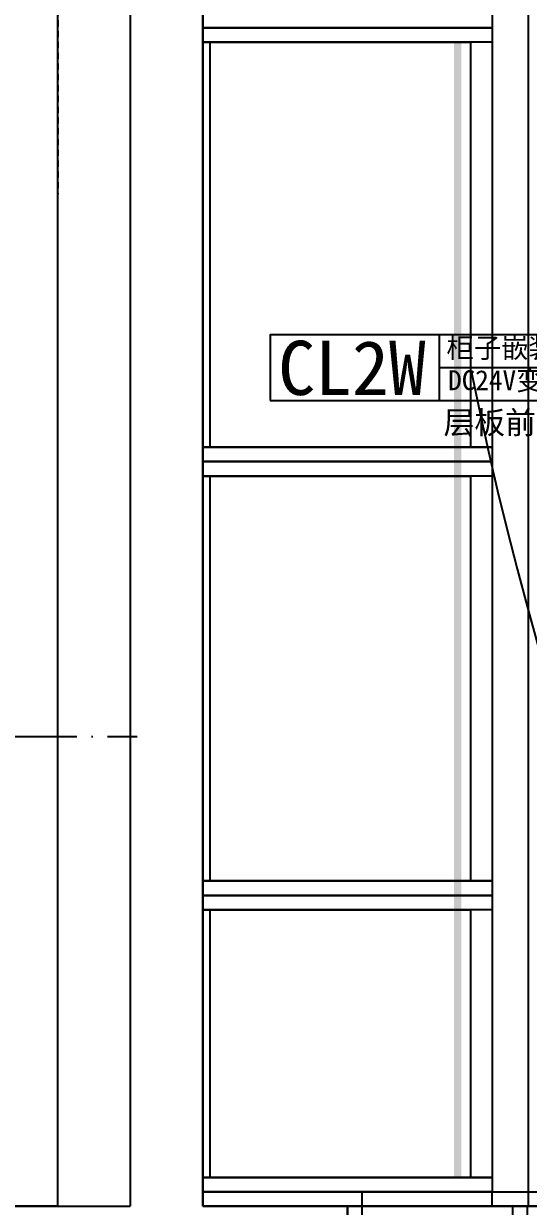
# Model space of a CAD drawing. Extents: x 11992 to 29481, y -6727 to 6811.
# Drawn here: x 15852 to 16550, y -3969 to -2334 of the extents above; entities that cross this region are included whole.
import ezdxf

# ---------------------------------------------------------------- set-up
doc = ezdxf.new("R2010")
doc.units = 0
doc.header["$MEASUREMENT"] = 0
doc.linetypes.add('DASHED', pattern=[19.05, 12.7, -6.35])
doc.linetypes.add('DOTE', pattern=[2.42, 2, -0.2, 0.02, -0.2])
doc.layers.get('0').update_dxf_attribs({"color": 8, "linetype": 'CONTINUOUS'})
for name, color, linetype in [('DQ-BEAM-DASH', 8, 'DASHED'), ('FF-FINISH【完成面】', 8, 'CONTINUOUS'), ('RC-FIN', 8, 'CONTINUOUS'), ('zoylight 3编号', 7, 'CONTINUOUS'), ('zoylight 4标注', 9, 'CONTINUOUS'), ('zoylight 5回路', 4, 'CONTINUOUS')]:
    doc.layers.add(name, color=color, linetype=linetype)
doc.layers.add('zoylight 1灯带', color=1, linetype='CONTINUOUS', lineweight=30)
doc.styles.get("Standard").update_dxf_attribs({"font": 'arial.ttf'})
doc.styles.add('TFB MS 3mm at 1 to 25', font='arial.ttf', dxfattribs={"height": 75})
doc.styles.add('XZC', font='SIMPLEX.SHX', dxfattribs={"width": 0.7, "bigfont": 'hztxt.shx'})
doc.linetypes.add('LED_LINE', pattern='A,12.7,-5.08,["LED",XZC,S=2.54,R=0,X=-2.54,Y=-1.27],-6.35', length=24.13)

# ---------------------------------------------------------------- blocks, each defined once
blk = doc.blocks.new('MB-B')
at = {"layer": 'DQ-BEAM-DASH', "ltscale": 0.01}
for p, q in [((-14200, 4800), (-14200, 1800)), ((-14000, 4800), (-14000, 1800))]:
    blk.add_line(p, q, dxfattribs=at)
blk = doc.blocks.new('dfddd')
for p, q in [((0, 90.5), (0, 0)), ((0, 45.2), (380.2, 45.2))]:
    blk.add_line(p, q)
blk.add_lwpolyline([(-233.3, 0), (380.2, 0), (380.2, 90.5), (-233.3, 90.5)], close=True)

msp = doc.modelspace()

# ---------------------------------------------------------------- linework, layer by layer
for p, q in [((15999.6, -769.4, -2440.4), (15999.6, -3969.4, -2440.4)), ((16099.6, -769.4, -40.4), (16099.6, -3969.4, -40.4)), ((16099.6, -769.4, 379.6), (16099.6, -3969.4, 379.6)), ((16099.6, -769.4, -2440.4), (16099.6, -3969.4, -2440.4)), ((16549.6, -769.4, -40.4), (16549.6, -3969.4, -40.4)), ((16549.6, -769.4, 379.6), (16549.6, -3969.4, 379.6)), ((15899.6, -3969.4, 559.6), (15899.6, -2319.4, 559.6)), ((15899.6, -3969.4, 379.6), (15899.6, -2319.4, 379.6)), ((15899.6, -3969.4, 559.6), (15899.6, -2319.4, 559.6)), ((15899.6, -3969.4, -2440.4), (15899.6, -2319.4, -2440.4)), ((15899.6, -3969.4, -2440.4), (15899.6, -2319.4, -2440.4)), ((15899.6, -3969.4, -2640.4), (15899.6, -2319.4, -2640.4)), ((16099.6, -2319.4, -2440.4), (16099.6, -2339.4, -2440.4)), ((16099.6, -2319.4, -40.4), (16099.6, -2339.4, -40.4)), ((16099.6, -3969.4, 559.6), (16099.6, -2319.4, 559.6)), ((16099.6, -3969.4, 379.6), (16099.6, -2319.4, 379.6)), ((16099.6, -2319.4, 559.6), (16099.6, -3969.4, 559.6)), ((16099.6, -2319.4, -2440.4), (16099.6, -3969.4, -2440.4)), ((16099.6, -2319.4, -2440.4), (16099.6, -3969.4, -2440.4)), ((16099.6, -2319.4, -2640.4), (16099.6, -3969.4, -2640.4)), ((16499.6, -2319.4, -40.4), (16499.6, -2339.4, -40.4)), ((16499.6, -2319.4, -2440.4), (16499.6, -2339.4, -2440.4)), ((16499.6, -2339.4, -2440.4), (16099.6, -2339.4, -2440.4)), ((16499.6, -2339.4, -40.4), (16099.6, -2339.4, -40.4)), ((16099.6, -2339.4, -2440.4), (16099.6, -2339.4, -40.4)), ((16099.6, -2339.4, -2440.4), (16499.6, -2339.4, -2440.4)), ((16099.6, -2339.4, -1240.4), (16499.6, -2339.4, -1240.4)), ((16099.6, -2339.4, -2440.4), (16099.6, -2339.4, -1240.4)), ((16099.6, -2339.4, -2440.4), (16099.6, -2359.4, -2440.4)), ((16099.6, -2339.4, -1240.4), (16099.6, -2359.4, -1240.4)), ((16099.6, -2339.4, -1240.4), (16499.6, -2339.4, -1240.4)), ((16099.6, -2339.4, -40.4), (16499.6, -2339.4, -40.4)), ((16099.6, -2339.4, -1240.4), (16099.6, -2339.4, -40.4)), ((16099.6, -2339.4, -1240.4), (16099.6, -2359.4, -1240.4)), ((16099.6, -2339.4, -40.4), (16099.6, -2359.4, -40.4)), ((16499.6, -2339.4, -2440.4), (16499.6, -2339.4, -40.4)), ((16499.6, -2339.4, -2440.4), (16499.6, -2339.4, -1240.4)), ((16499.6, -2339.4, -1240.4), (16499.6, -2359.4, -1240.4)), ((16499.6, -2339.4, -2440.4), (16499.6, -2359.4, -2440.4)), ((16499.6, -2339.4, -1240.4), (16499.6, -2339.4, -40.4)), ((16499.6, -2339.4, -40.4), (16499.6, -2359.4, -40.4)), ((16499.6, -2339.4, -1240.4), (16499.6, -2359.4, -1240.4)), ((16499.6, -2359.4, -2440.4), (16099.6, -2359.4, -2440.4)), ((16499.6, -2359.4, -1240.4), (16099.6, -2359.4, -1240.4)), ((16099.6, -2359.4, -2440.4), (16099.6, -2359.4, -1240.4)), ((16499.6, -2359.4, -1240.4), (16099.6, -2359.4, -1240.4)), ((16099.6, -2359.4, -1240.4), (16099.6, -2919.4, -1240.4)), ((16499.6, -2359.4, -1260.4), (16099.6, -2359.4, -1260.4)), ((16099.6, -2359.4, -1260.4), (16099.6, -2919.4, -1260.4)), ((16099.6, -2359.4, -1240.4), (16099.6, -2359.4, -1260.4)), ((16499.6, -2359.4, -2440.4), (16099.6, -2359.4, -2440.4)), ((16099.6, -2359.4, -2440.4), (16099.6, -2919.4, -2440.4)), ((16499.6, -2359.4, -2420.4), (16099.6, -2359.4, -2420.4)), ((16099.6, -2359.4, -2420.4), (16099.6, -2919.4, -2420.4)), ((16099.6, -2359.4, -2440.4), (16099.6, -2359.4, -2420.4)), ((16099.6, -2359.4, -1260.4), (16099.6, -2919.4, -1260.4)), ((16099.6, -2359.4, -2420.4), (16099.6, -2919.4, -2420.4)), ((16099.6, -2359.4, -1260.4), (16099.6, -2359.4, -2420.4)), ((16099.6, -2359.4, -1260.4), (16109.6, -2359.4, -1260.4)), ((16099.6, -2359.4, -2420.4), (16109.6, -2359.4, -2420.4)), ((16499.6, -2359.4, -1240.4), (16099.6, -2359.4, -1240.4)), ((16499.6, -2359.4, -40.4), (16099.6, -2359.4, -40.4)), ((16099.6, -2359.4, -1240.4), (16099.6, -2359.4, -40.4)), ((16499.6, -2359.4, -40.4), (16099.6, -2359.4, -40.4)), ((16099.6, -2359.4, -40.4), (16099.6, -2919.4, -40.4)), ((16499.6, -2359.4, -60.4), (16099.6, -2359.4, -60.4)), ((16099.6, -2359.4, -60.4), (16099.6, -2919.4, -60.4)), ((16099.6, -2359.4, -40.4), (16099.6, -2359.4, -60.4)), ((16499.6, -2359.4, -1240.4), (16099.6, -2359.4, -1240.4)), ((16099.6, -2359.4, -1240.4), (16099.6, -2919.4, -1240.4)), ((16499.6, -2359.4, -1220.4), (16099.6, -2359.4, -1220.4)), ((16099.6, -2359.4, -1220.4), (16099.6, -2919.4, -1220.4)), ((16099.6, -2359.4, -1240.4), (16099.6, -2359.4, -1220.4)), ((16099.6, -2359.4, -60.4), (16099.6, -2919.4, -60.4)), ((16099.6, -2359.4, -1220.4), (16099.6, -2919.4, -1220.4)), ((16099.6, -2359.4, -60.4), (16099.6, -2359.4, -1220.4)), ((16099.6, -2359.4, -60.4), (16109.6, -2359.4, -60.4)), ((16099.6, -2359.4, -1220.4), (16109.6, -2359.4, -1220.4)), ((16109.6, -2359.4, -1260.4), (16109.6, -2919.4, -1260.4)), ((16109.6, -2359.4, -2420.4), (16109.6, -2919.4, -2420.4)), ((16109.6, -2359.4, -1260.4), (16109.6, -2359.4, -2420.4)), ((16109.6, -2359.4, -60.4), (16109.6, -2919.4, -60.4)), ((16109.6, -2359.4, -1220.4), (16109.6, -2919.4, -1220.4)), ((16109.6, -2359.4, -60.4), (16109.6, -2359.4, -1220.4)), ((16469.6, -2359.4, -820.4), (16109.6, -2359.4, -820.4)), ((16109.6, -2359.4, -820.4), (16109.6, -2919.4, -820.4)), ((16469.6, -2359.4, -420.4), (16109.6, -2359.4, -420.4)), ((16109.6, -2359.4, -420.4), (16109.6, -2919.4, -420.4)), ((16469.6, -2359.4, -2020.4), (16109.6, -2359.4, -2020.4)), ((16109.6, -2359.4, -2020.4), (16109.6, -2919.4, -2020.4)), ((16469.6, -2359.4, -1620.4), (16109.6, -2359.4, -1620.4)), ((16109.6, -2359.4, -1620.4), (16109.6, -2919.4, -1620.4)), ((16469.6, -2359.4, -826.4), (16109.6, -2359.4, -826.4)), ((16109.6, -2359.4, -826.4), (16109.6, -2919.4, -826.4)), ((16109.6, -2359.4, -426.4), (16469.6, -2359.4, -426.4)), ((16109.6, -2359.4, -426.4), (16109.6, -2919.4, -426.4)), ((16469.6, -2359.4, -2026.4), (16109.6, -2359.4, -2026.4)), ((16109.6, -2359.4, -2026.4), (16109.6, -2919.4, -2026.4)), ((16109.6, -2359.4, -1626.4), (16469.6, -2359.4, -1626.4)), ((16109.6, -2359.4, -1626.4), (16109.6, -2919.4, -1626.4)), ((16109.6, -2359.4, -420.4), (16109.6, -2359.4, -426.4)), ((16109.6, -2359.4, -1620.4), (16109.6, -2359.4, -1626.4)), ((16109.6, -2359.4, -820.4), (16109.6, -2359.4, -826.4)), ((16109.6, -2359.4, -2020.4), (16109.6, -2359.4, -2026.4)), ((16469.6, -2359.4, -820.4), (16469.6, -2919.4, -820.4)), ((16469.6, -2359.4, -420.4), (16469.6, -2919.4, -420.4)), ((16469.6, -2359.4, -2020.4), (16469.6, -2919.4, -2020.4)), ((16469.6, -2359.4, -1620.4), (16469.6, -2919.4, -1620.4)), ((16469.6, -2359.4, -826.4), (16469.6, -2919.4, -826.4)), ((16469.6, -2359.4, -426.4), (16469.6, -2919.4, -426.4)), ((16469.6, -2359.4, -2026.4), (16469.6, -2919.4, -2026.4)), ((16469.6, -2359.4, -1626.4), (16469.6, -2919.4, -1626.4)), ((16469.6, -2359.4, -420.4), (16469.6, -2359.4, -426.4)), ((16469.6, -2359.4, -1620.4), (16469.6, -2359.4, -1626.4)), ((16469.6, -2359.4, -820.4), (16469.6, -2359.4, -826.4)), ((16469.6, -2359.4, -2020.4), (16469.6, -2359.4, -2026.4)), ((16499.6, -2359.4, -2440.4), (16499.6, -2359.4, -1240.4)), ((16499.6, -2359.4, -1240.4), (16499.6, -2919.4, -1240.4)), ((16499.6, -2359.4, -1260.4), (16499.6, -2919.4, -1260.4)), ((16499.6, -2359.4, -1240.4), (16499.6, -2359.4, -1260.4)), ((16499.6, -2359.4, -2440.4), (16499.6, -2919.4, -2440.4)), ((16499.6, -2359.4, -2420.4), (16499.6, -2919.4, -2420.4)), ((16499.6, -2359.4, -2440.4), (16499.6, -2359.4, -2420.4)), ((16499.6, -2359.4, -1240.4), (16499.6, -2359.4, -40.4)), ((16499.6, -2359.4, -40.4), (16499.6, -2919.4, -40.4)), ((16499.6, -2359.4, -60.4), (16499.6, -2919.4, -60.4)), ((16499.6, -2359.4, -40.4), (16499.6, -2359.4, -60.4)), ((16499.6, -2359.4, -1240.4), (16499.6, -2919.4, -1240.4)), ((16499.6, -2359.4, -1220.4), (16499.6, -2919.4, -1220.4)), ((16499.6, -2359.4, -1240.4), (16499.6, -2359.4, -1220.4)), ((16099.6, -2919.4, -2440.4), (16499.6, -2919.4, -2440.4)), ((16099.6, -2919.4, -1240.4), (16499.6, -2919.4, -1240.4)), ((16099.6, -2919.4, -2440.4), (16099.6, -2919.4, -1240.4)), ((16099.6, -2919.4, -2440.4), (16099.6, -2939.4, -2440.4)), ((16099.6, -2919.4, -1240.4), (16099.6, -2939.4, -1240.4)), ((16099.6, -2919.4, -1240.4), (16499.6, -2919.4, -1240.4)), ((16499.6, -2919.4, -1260.4), (16099.6, -2919.4, -1260.4)), ((16099.6, -2919.4, -1240.4), (16099.6, -2919.4, -1260.4)), ((16099.6, -2919.4, -2440.4), (16499.6, -2919.4, -2440.4)), ((16499.6, -2919.4, -2420.4), (16099.6, -2919.4, -2420.4)), ((16099.6, -2919.4, -2440.4), (16099.6, -2919.4, -2420.4)), ((16099.6, -2919.4, -1260.4), (16099.6, -2919.4, -2420.4)), ((16099.6, -2919.4, -1260.4), (16109.6, -2919.4, -1260.4)), ((16099.6, -2919.4, -2420.4), (16109.6, -2919.4, -2420.4)), ((16099.6, -2919.4, -1240.4), (16499.6, -2919.4, -1240.4)), ((16099.6, -2919.4, -40.4), (16499.6, -2919.4, -40.4)), ((16099.6, -2919.4, -1240.4), (16099.6, -2919.4, -40.4)), ((16099.6, -2919.4, -1240.4), (16099.6, -2939.4, -1240.4)), ((16099.6, -2919.4, -40.4), (16099.6, -2939.4, -40.4)), ((16099.6, -2919.4, -40.4), (16499.6, -2919.4, -40.4)), ((16499.6, -2919.4, -60.4), (16099.6, -2919.4, -60.4)), ((16099.6, -2919.4, -40.4), (16099.6, -2919.4, -60.4)), ((16099.6, -2919.4, -1240.4), (16499.6, -2919.4, -1240.4)), ((16499.6, -2919.4, -1220.4), (16099.6, -2919.4, -1220.4)), ((16099.6, -2919.4, -1240.4), (16099.6, -2919.4, -1220.4)), ((16099.6, -2919.4, -60.4), (16099.6, -2919.4, -1220.4)), ((16099.6, -2919.4, -60.4), (16109.6, -2919.4, -60.4)), ((16099.6, -2919.4, -1220.4), (16109.6, -2919.4, -1220.4)), ((16109.6, -2919.4, -1260.4), (16109.6, -2919.4, -2420.4)), ((16109.6, -2919.4, -60.4), (16109.6, -2919.4, -1220.4)), ((16469.6, -2919.4, -820.4), (16109.6, -2919.4, -820.4)), ((16469.6, -2919.4, -420.4), (16109.6, -2919.4, -420.4)), ((16469.6, -2919.4, -2020.4), (16109.6, -2919.4, -2020.4)), ((16469.6, -2919.4, -1620.4), (16109.6, -2919.4, -1620.4)), ((16469.6, -2919.4, -826.4), (16109.6, -2919.4, -826.4)), ((16469.6, -2919.4, -426.4), (16109.6, -2919.4, -426.4)), ((16469.6, -2919.4, -2026.4), (16109.6, -2919.4, -2026.4)), ((16469.6, -2919.4, -1626.4), (16109.6, -2919.4, -1626.4)), ((16109.6, -2919.4, -420.4), (16109.6, -2919.4, -426.4)), ((16109.6, -2919.4, -1620.4), (16109.6, -2919.4, -1626.4)), ((16109.6, -2919.4, -820.4), (16109.6, -2919.4, -826.4)), ((16109.6, -2919.4, -2020.4), (16109.6, -2919.4, -2026.4)), ((16469.6, -2919.4, -420.4), (16469.6, -2919.4, -426.4)), ((16469.6, -2919.4, -1620.4), (16469.6, -2919.4, -1626.4)), ((16469.6, -2919.4, -820.4), (16469.6, -2919.4, -826.4)), ((16469.6, -2919.4, -2020.4), (16469.6, -2919.4, -2026.4)), ((16499.6, -2919.4, -2440.4), (16499.6, -2919.4, -1240.4)), ((16499.6, -2919.4, -1240.4), (16499.6, -2939.4, -1240.4)), ((16499.6, -2919.4, -2440.4), (16499.6, -2939.4, -2440.4)), ((16499.6, -2919.4, -1240.4), (16499.6, -2919.4, -1260.4)), ((16499.6, -2919.4, -2440.4), (16499.6, -2919.4, -2420.4)), ((16499.6, -2919.4, -1240.4), (16499.6, -2919.4, -40.4)), ((16499.6, -2919.4, -40.4), (16499.6, -2939.4, -40.4)), ((16499.6, -2919.4, -1240.4), (16499.6, -2939.4, -1240.4)), ((16499.6, -2919.4, -40.4), (16499.6, -2919.4, -60.4)), ((16499.6, -2919.4, -1240.4), (16499.6, -2919.4, -1220.4)), ((16499.6, -2939.4, -2440.4), (16099.6, -2939.4, -2440.4)), ((16499.6, -2939.4, -1240.4), (16099.6, -2939.4, -1240.4)), ((16099.6, -2939.4, -2440.4), (16099.6, -2939.4, -1240.4)), ((16499.6, -2939.4, -1240.4), (16099.6, -2939.4, -1240.4)), ((16499.6, -2939.4, -40.4), (16099.6, -2939.4, -40.4)), ((16099.6, -2939.4, -1240.4), (16099.6, -2939.4, -40.4)), ((16099.6, -2939.4, -2440.4), (16499.6, -2939.4, -2440.4)), ((16099.6, -2939.4, -1240.4), (16499.6, -2939.4, -1240.4)), ((16099.6, -2939.4, -2440.4), (16099.6, -2939.4, -1240.4)), ((16099.6, -2939.4, -2440.4), (16099.6, -2959.4, -2440.4)), ((16099.6, -2939.4, -1240.4), (16099.6, -2959.4, -1240.4)), ((16099.6, -2939.4, -1240.4), (16499.6, -2939.4, -1240.4)), ((16099.6, -2939.4, -40.4), (16499.6, -2939.4, -40.4)), ((16099.6, -2939.4, -1240.4), (16099.6, -2939.4, -40.4)), ((16099.6, -2939.4, -1240.4), (16099.6, -2959.4, -1240.4)), ((16099.6, -2939.4, -40.4), (16099.6, -2959.4, -40.4)), ((16499.6, -2939.4, -2440.4), (16499.6, -2939.4, -1240.4)), ((16499.6, -2939.4, -1240.4), (16499.6, -2939.4, -40.4)), ((16499.6, -2939.4, -2440.4), (16499.6, -2939.4, -1240.4)), ((16499.6, -2939.4, -1240.4), (16499.6, -2959.4, -1240.4)), ((16499.6, -2939.4, -2440.4), (16499.6, -2959.4, -2440.4)), ((16499.6, -2939.4, -1240.4), (16499.6, -2939.4, -40.4)), ((16499.6, -2939.4, -40.4), (16499.6, -2959.4, -40.4)), ((16499.6, -2939.4, -1240.4), (16499.6, -2959.4, -1240.4)), ((16499.6, -2959.4, -2440.4), (16099.6, -2959.4, -2440.4)), ((16499.6, -2959.4, -1240.4), (16099.6, -2959.4, -1240.4)), ((16099.6, -2959.4, -2440.4), (16099.6, -2959.4, -1240.4)), ((16499.6, -2959.4, -1240.4), (16099.6, -2959.4, -1240.4)), ((16099.6, -2959.4, -1240.4), (16099.6, -3519.4, -1240.4)), ((16499.6, -2959.4, -1260.4), (16099.6, -2959.4, -1260.4)), ((16099.6, -2959.4, -1260.4), (16099.6, -3519.4, -1260.4)), ((16099.6, -2959.4, -1240.4), (16099.6, -2959.4, -1260.4)), ((16499.6, -2959.4, -2440.4), (16099.6, -2959.4, -2440.4)), ((16099.6, -2959.4, -2440.4), (16099.6, -3519.4, -2440.4)), ((16499.6, -2959.4, -2420.4), (16099.6, -2959.4, -2420.4)), ((16099.6, -2959.4, -2420.4), (16099.6, -3519.4, -2420.4)), ((16099.6, -2959.4, -2440.4), (16099.6, -2959.4, -2420.4)), ((16099.6, -2959.4, -1260.4), (16099.6, -3519.4, -1260.4)), ((16099.6, -2959.4, -2420.4), (16099.6, -3519.4, -2420.4)), ((16099.6, -2959.4, -1260.4), (16099.6, -2959.4, -2420.4)), ((16099.6, -2959.4, -1260.4), (16109.6, -2959.4, -1260.4)), ((16099.6, -2959.4, -2420.4), (16109.6, -2959.4, -2420.4)), ((16499.6, -2959.4, -1240.4), (16099.6, -2959.4, -1240.4)), ((16499.6, -2959.4, -40.4), (16099.6, -2959.4, -40.4)), ((16099.6, -2959.4, -1240.4), (16099.6, -2959.4, -40.4)), ((16499.6, -2959.4, -40.4), (16099.6, -2959.4, -40.4)), ((16099.6, -2959.4, -40.4), (16099.6, -3519.4, -40.4)), ((16499.6, -2959.4, -60.4), (16099.6, -2959.4, -60.4)), ((16099.6, -2959.4, -60.4), (16099.6, -3519.4, -60.4)), ((16099.6, -2959.4, -40.4), (16099.6, -2959.4, -60.4)), ((16499.6, -2959.4, -1240.4), (16099.6, -2959.4, -1240.4)), ((16099.6, -2959.4, -1240.4), (16099.6, -3519.4, -1240.4)), ((16499.6, -2959.4, -1220.4), (16099.6, -2959.4, -1220.4)), ((16099.6, -2959.4, -1220.4), (16099.6, -3519.4, -1220.4)), ((16099.6, -2959.4, -1240.4), (16099.6, -2959.4, -1220.4)), ((16099.6, -2959.4, -60.4), (16099.6, -3519.4, -60.4)), ((16099.6, -2959.4, -1220.4), (16099.6, -3519.4, -1220.4)), ((16099.6, -2959.4, -60.4), (16099.6, -2959.4, -1220.4)), ((16099.6, -2959.4, -60.4), (16109.6, -2959.4, -60.4)), ((16099.6, -2959.4, -1220.4), (16109.6, -2959.4, -1220.4)), ((16109.6, -2959.4, -1260.4), (16109.6, -3519.4, -1260.4)), ((16109.6, -2959.4, -2420.4), (16109.6, -3519.4, -2420.4)), ((16109.6, -2959.4, -1260.4), (16109.6, -2959.4, -2420.4)), ((16109.6, -2959.4, -60.4), (16109.6, -3519.4, -60.4)), ((16109.6, -2959.4, -1220.4), (16109.6, -3519.4, -1220.4)), ((16109.6, -2959.4, -60.4), (16109.6, -2959.4, -1220.4)), ((16469.6, -2959.4, -820.4), (16109.6, -2959.4, -820.4)), ((16109.6, -2959.4, -820.4), (16109.6, -3519.4, -820.4)), ((16469.6, -2959.4, -420.4), (16109.6, -2959.4, -420.4)), ((16109.6, -2959.4, -420.4), (16109.6, -3519.4, -420.4)), ((16469.6, -2959.4, -2020.4), (16109.6, -2959.4, -2020.4)), ((16109.6, -2959.4, -2020.4), (16109.6, -3519.4, -2020.4)), ((16469.6, -2959.4, -1620.4), (16109.6, -2959.4, -1620.4)), ((16109.6, -2959.4, -1620.4), (16109.6, -3519.4, -1620.4)), ((16469.6, -2959.4, -826.4), (16109.6, -2959.4, -826.4)), ((16109.6, -2959.4, -826.4), (16109.6, -3519.4, -826.4)), ((16109.6, -2959.4, -426.4), (16469.6, -2959.4, -426.4)), ((16109.6, -2959.4, -426.4), (16109.6, -3519.4, -426.4)), ((16469.6, -2959.4, -2026.4), (16109.6, -2959.4, -2026.4)), ((16109.6, -2959.4, -2026.4), (16109.6, -3519.4, -2026.4)), ((16109.6, -2959.4, -1626.4), (16469.6, -2959.4, -1626.4)), ((16109.6, -2959.4, -1626.4), (16109.6, -3519.4, -1626.4)), ((16109.6, -2959.4, -420.4), (16109.6, -2959.4, -426.4)), ((16109.6, -2959.4, -1620.4), (16109.6, -2959.4, -1626.4)), ((16109.6, -2959.4, -820.4), (16109.6, -2959.4, -826.4)), ((16109.6, -2959.4, -2020.4), (16109.6, -2959.4, -2026.4)), ((16469.6, -2959.4, -820.4), (16469.6, -3519.4, -820.4)), ((16469.6, -2959.4, -420.4), (16469.6, -3519.4, -420.4)), ((16469.6, -2959.4, -2020.4), (16469.6, -3519.4, -2020.4)), ((16469.6, -2959.4, -1620.4), (16469.6, -3519.4, -1620.4)), ((16469.6, -2959.4, -826.4), (16469.6, -3519.4, -826.4)), ((16469.6, -2959.4, -426.4), (16469.6, -3519.4, -426.4)), ((16469.6, -2959.4, -2026.4), (16469.6, -3519.4, -2026.4)), ((16469.6, -2959.4, -1626.4), (16469.6, -3519.4, -1626.4)), ((16469.6, -2959.4, -420.4), (16469.6, -2959.4, -426.4)), ((16469.6, -2959.4, -1620.4), (16469.6, -2959.4, -1626.4)), ((16469.6, -2959.4, -820.4), (16469.6, -2959.4, -826.4)), ((16469.6, -2959.4, -2020.4), (16469.6, -2959.4, -2026.4)), ((16499.6, -2959.4, -2440.4), (16499.6, -2959.4, -1240.4)), ((16499.6, -2959.4, -1240.4), (16499.6, -3519.4, -1240.4)), ((16499.6, -2959.4, -1260.4), (16499.6, -3519.4, -1260.4)), ((16499.6, -2959.4, -1240.4), (16499.6, -2959.4, -1260.4)), ((16499.6, -2959.4, -2440.4), (16499.6, -3519.4, -2440.4)), ((16499.6, -2959.4, -2420.4), (16499.6, -3519.4, -2420.4)), ((16499.6, -2959.4, -2440.4), (16499.6, -2959.4, -2420.4)), ((16499.6, -2959.4, -1240.4), (16499.6, -2959.4, -40.4)), ((16499.6, -2959.4, -40.4), (16499.6, -3519.4, -40.4)), ((16499.6, -2959.4, -60.4), (16499.6, -3519.4, -60.4)), ((16499.6, -2959.4, -40.4), (16499.6, -2959.4, -60.4)), ((16499.6, -2959.4, -1240.4), (16499.6, -3519.4, -1240.4)), ((16499.6, -2959.4, -1220.4), (16499.6, -3519.4, -1220.4)), ((16499.6, -2959.4, -1240.4), (16499.6, -2959.4, -1220.4)), ((16099.6, -3519.4, -2440.4), (16499.6, -3519.4, -2440.4)), ((16099.6, -3519.4, -1240.4), (16499.6, -3519.4, -1240.4)), ((16099.6, -3519.4, -2440.4), (16099.6, -3519.4, -1240.4)), ((16099.6, -3519.4, -2440.4), (16099.6, -3539.4, -2440.4)), ((16099.6, -3519.4, -1240.4), (16099.6, -3539.4, -1240.4)), ((16099.6, -3519.4, -1240.4), (16499.6, -3519.4, -1240.4)), ((16499.6, -3519.4, -1260.4), (16099.6, -3519.4, -1260.4)), ((16099.6, -3519.4, -1240.4), (16099.6, -3519.4, -1260.4)), ((16099.6, -3519.4, -2440.4), (16499.6, -3519.4, -2440.4)), ((16499.6, -3519.4, -2420.4), (16099.6, -3519.4, -2420.4)), ((16099.6, -3519.4, -2440.4), (16099.6, -3519.4, -2420.4)), ((16099.6, -3519.4, -1260.4), (16099.6, -3519.4, -2420.4)), ((16099.6, -3519.4, -1260.4), (16109.6, -3519.4, -1260.4)), ((16099.6, -3519.4, -2420.4), (16109.6, -3519.4, -2420.4)), ((16099.6, -3519.4, -1240.4), (16499.6, -3519.4, -1240.4)), ((16099.6, -3519.4, -40.4), (16499.6, -3519.4, -40.4)), ((16099.6, -3519.4, -1240.4), (16099.6, -3519.4, -40.4)), ((16099.6, -3519.4, -1240.4), (16099.6, -3539.4, -1240.4)), ((16099.6, -3519.4, -40.4), (16099.6, -3539.4, -40.4)), ((16099.6, -3519.4, -40.4), (16499.6, -3519.4, -40.4)), ((16499.6, -3519.4, -60.4), (16099.6, -3519.4, -60.4)), ((16099.6, -3519.4, -40.4), (16099.6, -3519.4, -60.4)), ((16099.6, -3519.4, -1240.4), (16499.6, -3519.4, -1240.4)), ((16499.6, -3519.4, -1220.4), (16099.6, -3519.4, -1220.4)), ((16099.6, -3519.4, -1240.4), (16099.6, -3519.4, -1220.4)), ((16099.6, -3519.4, -60.4), (16099.6, -3519.4, -1220.4)), ((16099.6, -3519.4, -60.4), (16109.6, -3519.4, -60.4)), ((16099.6, -3519.4, -1220.4), (16109.6, -3519.4, -1220.4)), ((16109.6, -3519.4, -1260.4), (16109.6, -3519.4, -2420.4)), ((16109.6, -3519.4, -60.4), (16109.6, -3519.4, -1220.4)), ((16469.6, -3519.4, -820.4), (16109.6, -3519.4, -820.4)), ((16469.6, -3519.4, -420.4), (16109.6, -3519.4, -420.4)), ((16469.6, -3519.4, -2020.4), (16109.6, -3519.4, -2020.4)), ((16469.6, -3519.4, -1620.4), (16109.6, -3519.4, -1620.4)), ((16469.6, -3519.4, -826.4), (16109.6, -3519.4, -826.4)), ((16469.6, -3519.4, -426.4), (16109.6, -3519.4, -426.4)), ((16469.6, -3519.4, -2026.4), (16109.6, -3519.4, -2026.4)), ((16469.6, -3519.4, -1626.4), (16109.6, -3519.4, -1626.4)), ((16109.6, -3519.4, -420.4), (16109.6, -3519.4, -426.4)), ((16109.6, -3519.4, -1620.4), (16109.6, -3519.4, -1626.4)), ((16109.6, -3519.4, -820.4), (16109.6, -3519.4, -826.4)), ((16109.6, -3519.4, -2020.4), (16109.6, -3519.4, -2026.4)), ((16469.6, -3519.4, -420.4), (16469.6, -3519.4, -426.4)), ((16469.6, -3519.4, -1620.4), (16469.6, -3519.4, -1626.4)), ((16469.6, -3519.4, -820.4), (16469.6, -3519.4, -826.4)), ((16469.6, -3519.4, -2020.4), (16469.6, -3519.4, -2026.4)), ((16499.6, -3519.4, -2440.4), (16499.6, -3519.4, -1240.4)), ((16499.6, -3519.4, -1240.4), (16499.6, -3539.4, -1240.4)), ((16499.6, -3519.4, -2440.4), (16499.6, -3539.4, -2440.4)), ((16499.6, -3519.4, -1240.4), (16499.6, -3519.4, -1260.4)), ((16499.6, -3519.4, -2440.4), (16499.6, -3519.4, -2420.4)), ((16499.6, -3519.4, -1240.4), (16499.6, -3519.4, -40.4)), ((16499.6, -3519.4, -40.4), (16499.6, -3539.4, -40.4)), ((16499.6, -3519.4, -1240.4), (16499.6, -3539.4, -1240.4)), ((16499.6, -3519.4, -40.4), (16499.6, -3519.4, -60.4)), ((16499.6, -3519.4, -1240.4), (16499.6, -3519.4, -1220.4)), ((16099.6, -3539.4, -2440.4), (16499.6, -3539.4, -2440.4)), ((16099.6, -3539.4, -1240.4), (16499.6, -3539.4, -1240.4)), ((16099.6, -3539.4, -2440.4), (16099.6, -3539.4, -1240.4)), ((16099.6, -3539.4, -2440.4), (16099.6, -3559.4, -2440.4)), ((16099.6, -3539.4, -1240.4), (16099.6, -3559.4, -1240.4)), ((16499.6, -3539.4, -2440.4), (16099.6, -3539.4, -2440.4)), ((16499.6, -3539.4, -1240.4), (16099.6, -3539.4, -1240.4)), ((16099.6, -3539.4, -2440.4), (16099.6, -3539.4, -1240.4)), ((16499.6, -3539.4, -1240.4), (16099.6, -3539.4, -1240.4)), ((16499.6, -3539.4, -40.4), (16099.6, -3539.4, -40.4)), ((16099.6, -3539.4, -1240.4), (16099.6, -3539.4, -40.4)), ((16099.6, -3539.4, -1240.4), (16499.6, -3539.4, -1240.4)), ((16099.6, -3539.4, -40.4), (16499.6, -3539.4, -40.4)), ((16099.6, -3539.4, -1240.4), (16099.6, -3539.4, -40.4)), ((16099.6, -3539.4, -1240.4), (16099.6, -3559.4, -1240.4)), ((16099.6, -3539.4, -40.4), (16099.6, -3559.4, -40.4)), ((16499.6, -3539.4, -2440.4), (16499.6, -3539.4, -1240.4)), ((16499.6, -3539.4, -1240.4), (16499.6, -3559.4, -1240.4)), ((16499.6, -3539.4, -2440.4), (16499.6, -3559.4, -2440.4)), ((16499.6, -3539.4, -2440.4), (16499.6, -3539.4, -1240.4)), ((16499.6, -3539.4, -1240.4), (16499.6, -3539.4, -40.4)), ((16499.6, -3539.4, -1240.4), (16499.6, -3539.4, -40.4)), ((16499.6, -3539.4, -40.4), (16499.6, -3559.4, -40.4)), ((16499.6, -3539.4, -1240.4), (16499.6, -3559.4, -1240.4)), ((16499.6, -3559.4, -2440.4), (16099.6, -3559.4, -2440.4)), ((16499.6, -3559.4, -1240.4), (16099.6, -3559.4, -1240.4)), ((16099.6, -3559.4, -2440.4), (16099.6, -3559.4, -1240.4)), ((16499.6, -3559.4, -2440.4), (16099.6, -3559.4, -2440.4)), ((16099.6, -3559.4, -2440.4), (16099.6, -3929.4, -2440.4)), ((16499.6, -3559.4, -2420.4), (16099.6, -3559.4, -2420.4)), ((16099.6, -3559.4, -2420.4), (16099.6, -3929.4, -2420.4)), ((16099.6, -3559.4, -2440.4), (16099.6, -3559.4, -2420.4)), ((16499.6, -3559.4, -1260.4), (16099.6, -3559.4, -1260.4)), ((16099.6, -3559.4, -1260.4), (16099.6, -3929.4, -1260.4)), ((16499.6, -3559.4, -1240.4), (16099.6, -3559.4, -1240.4)), ((16099.6, -3559.4, -1240.4), (16099.6, -3929.4, -1240.4)), ((16099.6, -3559.4, -1260.4), (16099.6, -3559.4, -1240.4)), ((16099.6, -3559.4, -2420.4), (16099.6, -3929.4, -2420.4)), ((16099.6, -3559.4, -1260.4), (16099.6, -3929.4, -1260.4)), ((16099.6, -3559.4, -2420.4), (16099.6, -3559.4, -1260.4)), ((16099.6, -3559.4, -1260.4), (16109.6, -3559.4, -1260.4)), ((16099.6, -3559.4, -2420.4), (16109.6, -3559.4, -2420.4)), ((16499.6, -3559.4, -1240.4), (16099.6, -3559.4, -1240.4)), ((16499.6, -3559.4, -40.4), (16099.6, -3559.4, -40.4)), ((16099.6, -3559.4, -1240.4), (16099.6, -3559.4, -40.4)), ((16499.6, -3559.4, -1240.4), (16099.6, -3559.4, -1240.4)), ((16099.6, -3559.4, -1240.4), (16099.6, -3929.4, -1240.4)), ((16499.6, -3559.4, -1220.4), (16099.6, -3559.4, -1220.4)), ((16099.6, -3559.4, -1220.4), (16099.6, -3929.4, -1220.4)), ((16099.6, -3559.4, -1240.4), (16099.6, -3559.4, -1220.4)), ((16499.6, -3559.4, -60.4), (16099.6, -3559.4, -60.4)), ((16099.6, -3559.4, -60.4), (16099.6, -3929.4, -60.4)), ((16499.6, -3559.4, -40.4), (16099.6, -3559.4, -40.4)), ((16099.6, -3559.4, -40.4), (16099.6, -3929.4, -40.4)), ((16099.6, -3559.4, -60.4), (16099.6, -3559.4, -40.4)), ((16099.6, -3559.4, -1220.4), (16099.6, -3929.4, -1220.4)), ((16099.6, -3559.4, -60.4), (16099.6, -3929.4, -60.4)), ((16099.6, -3559.4, -1220.4), (16099.6, -3559.4, -60.4)), ((16099.6, -3559.4, -60.4), (16109.6, -3559.4, -60.4)), ((16099.6, -3559.4, -1220.4), (16109.6, -3559.4, -1220.4)), ((16109.6, -3559.4, -2420.4), (16109.6, -3929.4, -2420.4)), ((16109.6, -3559.4, -1260.4), (16109.6, -3929.4, -1260.4)), ((16109.6, -3559.4, -2420.4), (16109.6, -3559.4, -1260.4)), ((16109.6, -3559.4, -1220.4), (16109.6, -3929.4, -1220.4)), ((16109.6, -3559.4, -60.4), (16109.6, -3929.4, -60.4)), ((16109.6, -3559.4, -1220.4), (16109.6, -3559.4, -60.4)), ((16469.6, -3559.4, -820.4), (16109.6, -3559.4, -820.4)), ((16109.6, -3559.4, -820.4), (16109.6, -3929.4, -820.4)), ((16469.6, -3559.4, -420.4), (16109.6, -3559.4, -420.4)), ((16109.6, -3559.4, -420.4), (16109.6, -3929.4, -420.4)), ((16469.6, -3559.4, -2020.4), (16109.6, -3559.4, -2020.4)), ((16109.6, -3559.4, -2020.4), (16109.6, -3929.4, -2020.4)), ((16469.6, -3559.4, -1620.4), (16109.6, -3559.4, -1620.4)), ((16109.6, -3559.4, -1620.4), (16109.6, -3929.4, -1620.4)), ((16469.6, -3559.4, -826.4), (16109.6, -3559.4, -826.4)), ((16109.6, -3559.4, -826.4), (16109.6, -3929.4, -826.4)), ((16109.6, -3559.4, -426.4), (16469.6, -3559.4, -426.4)), ((16109.6, -3559.4, -426.4), (16109.6, -3929.4, -426.4)), ((16469.6, -3559.4, -2026.4), (16109.6, -3559.4, -2026.4)), ((16109.6, -3559.4, -2026.4), (16109.6, -3929.4, -2026.4)), ((16109.6, -3559.4, -1626.4), (16469.6, -3559.4, -1626.4)), ((16109.6, -3559.4, -1626.4), (16109.6, -3929.4, -1626.4)), ((16109.6, -3559.4, -1620.4), (16109.6, -3559.4, -1626.4)), ((16109.6, -3559.4, -420.4), (16109.6, -3559.4, -426.4)), ((16109.6, -3559.4, -2020.4), (16109.6, -3559.4, -2026.4)), ((16109.6, -3559.4, -820.4), (16109.6, -3559.4, -826.4)), ((16469.6, -3559.4, -820.4), (16469.6, -3929.4, -820.4)), ((16469.6, -3559.4, -420.4), (16469.6, -3929.4, -420.4)), ((16469.6, -3559.4, -2020.4), (16469.6, -3929.4, -2020.4)), ((16469.6, -3559.4, -1620.4), (16469.6, -3929.4, -1620.4)), ((16469.6, -3559.4, -826.4), (16469.6, -3929.4, -826.4)), ((16469.6, -3559.4, -426.4), (16469.6, -3929.4, -426.4)), ((16469.6, -3559.4, -2026.4), (16469.6, -3929.4, -2026.4)), ((16469.6, -3559.4, -1626.4), (16469.6, -3929.4, -1626.4)), ((16469.6, -3559.4, -420.4), (16469.6, -3559.4, -426.4)), ((16469.6, -3559.4, -1620.4), (16469.6, -3559.4, -1626.4)), ((16469.6, -3559.4, -820.4), (16469.6, -3559.4, -826.4)), ((16469.6, -3559.4, -2020.4), (16469.6, -3559.4, -2026.4)), ((16499.6, -3559.4, -2440.4), (16499.6, -3559.4, -1240.4)), ((16499.6, -3559.4, -2440.4), (16499.6, -3929.4, -2440.4)), ((16499.6, -3559.4, -2420.4), (16499.6, -3929.4, -2420.4)), ((16499.6, -3559.4, -2440.4), (16499.6, -3559.4, -2420.4)), ((16499.6, -3559.4, -1260.4), (16499.6, -3929.4, -1260.4)), ((16499.6, -3559.4, -1240.4), (16499.6, -3929.4, -1240.4)), ((16499.6, -3559.4, -1260.4), (16499.6, -3559.4, -1240.4)), ((16499.6, -3559.4, -1240.4), (16499.6, -3559.4, -40.4)), ((16499.6, -3559.4, -1240.4), (16499.6, -3929.4, -1240.4)), ((16499.6, -3559.4, -1220.4), (16499.6, -3929.4, -1220.4)), ((16499.6, -3559.4, -1240.4), (16499.6, -3559.4, -1220.4)), ((16499.6, -3559.4, -60.4), (16499.6, -3929.4, -60.4)), ((16499.6, -3559.4, -40.4), (16499.6, -3929.4, -40.4)), ((16499.6, -3559.4, -60.4), (16499.6, -3559.4, -40.4)), ((16099.6, -3929.4, -2440.4), (16499.6, -3929.4, -2440.4)), ((16099.6, -3929.4, -1240.4), (16499.6, -3929.4, -1240.4)), ((16099.6, -3929.4, -2440.4), (16099.6, -3929.4, -1240.4)), ((16099.6, -3929.4, -2440.4), (16099.6, -3949.4, -2440.4)), ((16099.6, -3929.4, -1240.4), (16099.6, -3949.4, -1240.4)), ((16099.6, -3929.4, -2440.4), (16499.6, -3929.4, -2440.4)), ((16499.6, -3929.4, -2420.4), (16099.6, -3929.4, -2420.4)), ((16099.6, -3929.4, -2440.4), (16099.6, -3929.4, -2420.4)), ((16099.6, -3929.4, -1260.4), (16499.6, -3929.4, -1260.4)), ((16499.6, -3929.4, -1240.4), (16099.6, -3929.4, -1240.4)), ((16099.6, -3929.4, -1260.4), (16099.6, -3929.4, -1240.4)), ((16099.6, -3929.4, -2420.4), (16099.6, -3929.4, -1260.4)), ((16099.6, -3929.4, -1260.4), (16109.6, -3929.4, -1260.4)), ((16099.6, -3929.4, -2420.4), (16109.6, -3929.4, -2420.4)), ((16099.6, -3929.4, -1240.4), (16499.6, -3929.4, -1240.4)), ((16099.6, -3929.4, -40.4), (16499.6, -3929.4, -40.4)), ((16099.6, -3929.4, -1240.4), (16099.6, -3929.4, -40.4)), ((16099.6, -3929.4, -1240.4), (16099.6, -3949.4, -1240.4)), ((16099.6, -3929.4, -40.4), (16099.6, -3949.4, -40.4)), ((16099.6, -3929.4, -1240.4), (16499.6, -3929.4, -1240.4)), ((16499.6, -3929.4, -1220.4), (16099.6, -3929.4, -1220.4)), ((16099.6, -3929.4, -1240.4), (16099.6, -3929.4, -1220.4)), ((16099.6, -3929.4, -60.4), (16499.6, -3929.4, -60.4)), ((16499.6, -3929.4, -40.4), (16099.6, -3929.4, -40.4)), ((16099.6, -3929.4, -60.4), (16099.6, -3929.4, -40.4)), ((16099.6, -3929.4, -1220.4), (16099.6, -3929.4, -60.4)), ((16099.6, -3929.4, -60.4), (16109.6, -3929.4, -60.4)), ((16099.6, -3929.4, -1220.4), (16109.6, -3929.4, -1220.4)), ((16109.6, -3929.4, -2420.4), (16109.6, -3929.4, -1260.4)), ((16109.6, -3929.4, -1220.4), (16109.6, -3929.4, -60.4)), ((16469.6, -3929.4, -820.4), (16109.6, -3929.4, -820.4)), ((16469.6, -3929.4, -420.4), (16109.6, -3929.4, -420.4)), ((16469.6, -3929.4, -2020.4), (16109.6, -3929.4, -2020.4)), ((16469.6, -3929.4, -1620.4), (16109.6, -3929.4, -1620.4)), ((16469.6, -3929.4, -826.4), (16109.6, -3929.4, -826.4)), ((16469.6, -3929.4, -426.4), (16109.6, -3929.4, -426.4)), ((16469.6, -3929.4, -2026.4), (16109.6, -3929.4, -2026.4)), ((16469.6, -3929.4, -1626.4), (16109.6, -3929.4, -1626.4)), ((16109.6, -3929.4, -820.4), (16109.6, -3929.4, -826.4)), ((16109.6, -3929.4, -420.4), (16109.6, -3929.4, -426.4)), ((16109.6, -3929.4, -1620.4), (16109.6, -3929.4, -1626.4)), ((16109.6, -3929.4, -2020.4), (16109.6, -3929.4, -2026.4)), ((16469.6, -3929.4, -420.4), (16469.6, -3929.4, -426.4)), ((16469.6, -3929.4, -820.4), (16469.6, -3929.4, -826.4)), ((16469.6, -3929.4, -1620.4), (16469.6, -3929.4, -1626.4)), ((16469.6, -3929.4, -2020.4), (16469.6, -3929.4, -2026.4)), ((16499.6, -3929.4, -2440.4), (16499.6, -3929.4, -1240.4)), ((16499.6, -3929.4, -1240.4), (16499.6, -3949.4, -1240.4)), ((16499.6, -3929.4, -2440.4), (16499.6, -3949.4, -2440.4)), ((16499.6, -3929.4, -2440.4), (16499.6, -3929.4, -2420.4)), ((16499.6, -3929.4, -1260.4), (16499.6, -3929.4, -1240.4)), ((16499.6, -3929.4, -1240.4), (16499.6, -3929.4, -40.4)), ((16499.6, -3929.4, -40.4), (16499.6, -3949.4, -40.4)), ((16499.6, -3929.4, -1240.4), (16499.6, -3949.4, -1240.4)), ((16499.6, -3929.4, -1240.4), (16499.6, -3929.4, -1220.4)), ((16499.6, -3929.4, -60.4), (16499.6, -3929.4, -40.4)), ((16099.6, -3949.4, -2440.4), (16499.6, -3949.4, -2440.4)), ((16099.6, -3949.4, -40.4), (16499.6, -3949.4, -40.4)), ((16099.6, -3949.4, -2440.4), (16099.6, -3949.4, -40.4)), ((16099.6, -3969.4, -40.4), (16099.6, -3949.4, -40.4)), ((16099.6, -3969.4, -2440.4), (16099.6, -3949.4, -2440.4)), ((16499.6, -3949.4, -2440.4), (16099.6, -3949.4, -2440.4)), ((16499.6, -3949.4, -1240.4), (16099.6, -3949.4, -1240.4)), ((16099.6, -3949.4, -2440.4), (16099.6, -3949.4, -1240.4)), ((16499.6, -3949.4, -1240.4), (16099.6, -3949.4, -1240.4)), ((16499.6, -3949.4, -40.4), (16099.6, -3949.4, -40.4)), ((16099.6, -3949.4, -1240.4), (16099.6, -3949.4, -40.4)), ((16499.6, -3949.4, -2440.4), (16499.6, -3949.4, -40.4)), ((16499.6, -3969.4, -40.4), (16499.6, -3949.4, -40.4)), ((16499.6, -3969.4, -2440.4), (16499.6, -3949.4, -2440.4)), ((16499.6, -3949.4, -2440.4), (16499.6, -3949.4, -1240.4)), ((16499.6, -3949.4, -1240.4), (16499.6, -3949.4, -40.4)), ((12599.6, -3969.4, -2440.4), (15999.6, -3969.4, -2440.4)), ((15669.6, -3969.4, 559.6), (15899.6, -3969.4, 559.6)), ((15669.6, -3969.4, 379.6), (15899.6, -3969.4, 379.6)), ((15669.6, -3969.4, 559.6), (15899.6, -3969.4, 559.6)), ((15899.6, -3969.4, -2440.4), (15669.6, -3969.4, -2440.4)), ((15899.6, -3969.4, -2440.4), (15669.6, -3969.4, -2440.4)), ((15899.6, -3969.4, -2640.4), (15669.6, -3969.4, -2640.4)), ((15899.6, -3969.4, 559.6), (15899.6, -3969.4, 379.6)), ((15899.6, -3969.4, 559.6), (15899.6, -3969.4, -2440.4)), ((15899.6, -3969.4, 559.6), (15899.6, -3969.4, -2440.4)), ((15899.6, -3969.4, -2440.4), (15899.6, -3969.4, -2640.4)), ((15899.6, -3969.4, -2440.4), (15899.6, -3969.4, -2640.4)), ((16099.6, -3969.4, -2440.4), (16499.6, -3969.4, -2440.4)), ((16099.6, -3969.4, -40.4), (16499.6, -3969.4, -40.4)), ((16099.6, -3969.4, -2440.4), (16099.6, -3969.4, -40.4)), ((16299.6, -3969.4, 559.6), (16099.6, -3969.4, 559.6)), ((16299.6, -3969.4, 379.6), (16099.6, -3969.4, 379.6)), ((16099.6, -3969.4, 559.6), (16099.6, -3969.4, 379.6)), ((16099.6, -3969.4, -40.4), (16549.6, -3969.4, -40.4)), ((16099.6, -3969.4, 379.6), (16549.6, -3969.4, 379.6)), ((16099.6, -3969.4, -40.4), (16099.6, -3969.4, 379.6)), ((18899.6, -3969.4, -2440.4), (16099.6, -3969.4, -2440.4)), ((16099.6, -3969.4, 559.6), (16299.6, -3969.4, 559.6)), ((16099.6, -3969.4, -2440.4), (16299.6, -3969.4, -2440.4)), ((16099.6, -3969.4, 559.6), (16099.6, -3969.4, -2440.4)), ((16099.6, -3969.4, -2440.4), (16299.6, -3969.4, -2440.4)), ((16099.6, -3969.4, -2640.4), (16299.6, -3969.4, -2640.4)), ((16099.6, -3969.4, -2440.4), (16099.6, -3969.4, -2640.4)), ((16299.6, -4569.4, 559.6), (16299.6, -3969.4, 559.6)), ((16299.6, -4569.4, 379.6), (16299.6, -3969.4, 379.6)), ((16299.6, -3969.4, 559.6), (16299.6, -3969.4, 379.6)), ((18699.6, -3969.4, -40.4), (16299.6, -3969.4, -40.4)), ((16299.6, -3969.4, -40.4), (16299.6, -4369.4, -40.4)), ((18699.6, -3969.4, 379.6), (16299.6, -3969.4, 379.6)), ((16299.6, -3969.4, 379.6), (16299.6, -4369.4, 379.6)), ((16299.6, -3969.4, -40.4), (16299.6, -3969.4, 379.6)), ((16299.6, -3969.4, -2490.4), (18699.6, -3969.4, -2490.4)), ((16299.6, -3969.4, -2490.4), (16299.6, -3969.4, -1950.4)), ((18699.6, -3969.4, -1950.4), (16299.6, -3969.4, -1950.4)), ((16299.6, -3969.4, -1950.4), (16299.6, -4569.4, -1950.4)), ((16299.6, -3969.4, 559.6), (16299.6, -4569.4, 559.6)), ((16299.6, -4569.4, -2440.4), (16299.6, -3969.4, -2440.4)), ((16299.6, -3969.4, 559.6), (16299.6, -3969.4, -2440.4)), ((16299.6, -4569.4, -2440.4), (16299.6, -3969.4, -2440.4)), ((16299.6, -4569.4, -2640.4), (16299.6, -3969.4, -2640.4)), ((16299.6, -3969.4, -2440.4), (16299.6, -3969.4, -2640.4)), ((16499.6, -3969.4, -2440.4), (16499.6, -3969.4, -40.4)), ((16527.9, -3969.4, -40.4), (16527.9, -3969.4, -2440.4)), ((16547.9, -3969.4, -2440.4), (16527.9, -3969.4, -2440.4)), ((16547.9, -3969.4, -40.4), (16527.9, -3969.4, -40.4)), ((16527.9, -3969.4, -40.4), (16527.9, -4549.4, -40.4)), ((16527.9, -3969.4, -2440.4), (16527.9, -4549.4, -2440.4)), ((16547.9, -3969.4, -40.4), (16547.9, -3969.4, -2440.4)), ((16547.9, -3969.4, -2440.4), (16547.9, -4549.4, -2440.4)), ((16547.9, -3969.4, -40.4), (16547.9, -4549.4, -40.4)), ((16549.6, -3969.4, -40.4), (16549.6, -3969.4, 379.6))]:
    msp.add_line(p, q)
at = {"layer": 'FF-FINISH【完成面】', "linetype": 'ByBlock'}
msp.add_lwpolyline([(16119.6, -3949.5), (16319.6, -3949.5), (16319.6, -4549.5), (18679.6, -4549.5)], dxfattribs=at)
at = {"layer": 'RC-FIN', "linetype": 'ByBlock'}
msp.add_line((16319.6, -3949.5), (18679.6, -3949.5), dxfattribs=at)
at = {"layer": 'zoylight 1灯带', "color": 5, "linetype": 'LED_LINE', "ltscale": 10, "const_width": 10, "elevation": -1240.4}
msp.add_lwpolyline([(16451.8, -2359.4), (16451.8, -3929.4)], dxfattribs=at)
at = {"layer": 'zoylight 4标注', "color": 9, "linetype": 'DOTE', "ltscale": 100}
msp.add_line((13063.9, -3319.4, 2183.8), (16009.2, -3319.4, 2183.8), dxfattribs=at)
at = {"layer": 'zoylight 5回路', "linetype": 'Continuous'}
msp.add_arc((21465.6, -1801.8), 5096.4, 191.4835, 231.2559, dxfattribs=at)

# ---------------------------------------------------------------- block references
msp.add_blockref('MB-B', (30099.6, -4369.5))
at = {"layer": 'zoylight 3编号'}
msp.add_blockref('dfddd', (16426.2, -2854.7, -40.4), dxfattribs=at)

# ---------------------------------------------------------------- texts
at = {"layer": 'zoylight 3编号', "attachment_point": 1, "style": 'TFB MS 3mm at 1 to 25'}
for s, insert, char_height, width in [('{\\fSimHei|b0|i0|c134|p49;柜子嵌装灯带 }', (16436.6, -2768.3, -40.4), 27.648, 273.823), ('{\\fSimHei|b0|i0|c134|p49;CL2W}', (16203.9, -2772.3, -40.4), 75, 203.451), ('{\\fSimHei|b0|i0|c134|p49;\\C1;DC24V变压器 60W }', (16438.7, -2813, -40.4), 27.648, 315.109)]:
    msp.add_mtext(s, dxfattribs=dict(at, insert=insert, char_height=char_height, width=width))
at = {"layer": 'zoylight 3编号', "color": 3, "insert": (16432.3, -2869.8, -40.4), "char_height": 31.25, "width": 606.174, "attachment_point": 1}
msp.add_mtext('{\\fMicrosoft YaHei|b0|i0|c134|p34;\\C4;层板前沿开槽宽22mm深10mm}', dxfattribs=at)

doc.saveas('drawing.dxf')
